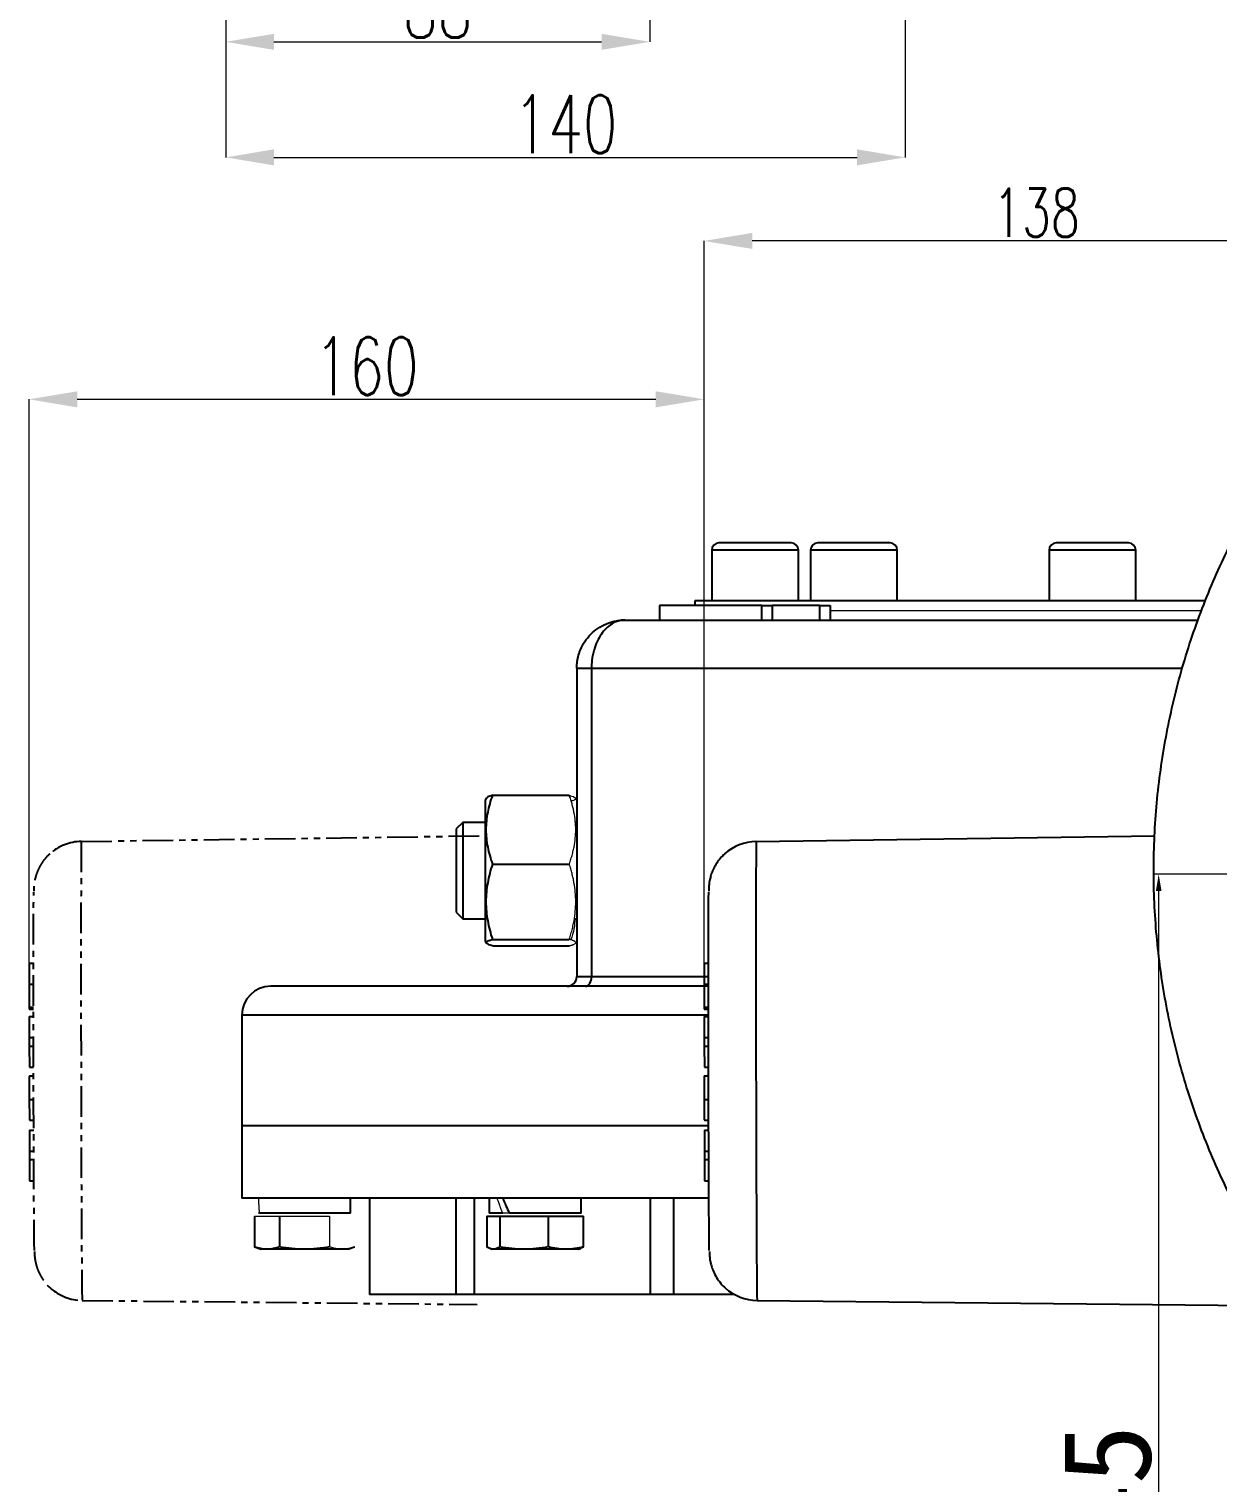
# Model space of a CAD drawing. Header units: millimetres. Extents: x 2104 to 4053, y 855 to 2233.
# Drawn here: x 2561.6 to 2808.3, y 1103.3 to 1405.1 of the extents above; entities that cross this region are included whole.
import ezdxf

# ---------------------------------------------------------------- set-up
doc = ezdxf.new("R2010")
doc.units = ezdxf.units.MM
doc.linetypes.add('PHANTOM', pattern=[12.7, 6.35, -1.27, 1.27, -1.27, 1.27, -1.27])
doc.layers.add('AM_5', color=3, linetype='Continuous', lineweight=25)
doc.layers.add('标注', color=3, linetype='Continuous', lineweight=13)
doc.styles.add('SLDTEXTSTYLE1', font='txt.shx', dxfattribs={"width": 0.7, "bigfont": 'gbcbig.shx'})
doc.styles.get("Standard").update_dxf_attribs({"font": 'arial.ttf'})
doc.dimstyles.new('AM_ISO', dxfattribs={"dimtxt": 3.5, "dimasz": 3.5, "dimexe": 1, "dimexo": 1, "dimgap": 1.5, "dimtad": 1, "dimdsep": 46, "dimtxsty": 'Standard', "dimcen": 0, "dimclrd": 256, "dimclre": 256, "dimclrt": 2, "dimadec": 0, "dimazin": 2, "dimtp": 0.1, "dimtm": 0.1, "dimtfac": 0.71, "dimtdec": 3, "dimtmove": 0, "dimatfit": 3, "dimfxl": 0, "dimlwd": -1, "dimlwe": -1, "dimarcsym": 0})
doc.dimstyles.new('SLDDIMSTYLE12$0', dxfattribs={"dimtxt": 12, "dimasz": 10, "dimexe": 0, "dimexo": 0.0625, "dimgap": 0.875, "dimtad": 1, "dimdec": 1, "dimlfac": 1.8, "dimrnd": 1e-09, "dimzin": 12, "dimdsep": 46, "dimtxsty": 'SLDTEXTSTYLE1', "dimcen": 0.09, "dimdle": 8.16, "dimclrd": 3, "dimclre": 3, "dimadec": 0, "dimazin": 3, "dimtfac": 1, "dimtdec": 1, "dimtofl": 0, "dimtmove": 0, "dimatfit": 3, "dimfxl": 0, "dimfrac": 2, "dimtolj": 1, "dimlwd": 5, "dimlwe": 5, "dimarcsym": 0})

# ---------------------------------------------------------------- blocks, each defined once
blk = doc.blocks.new('*D71')
at = {"layer": 'Defpoints', "color": 0, "transparency": 16777216}
for p in [(2701.64, 1361.13), (2839.62, 1257.27), (2701.64, 1211.25)]:
    blk.add_point(p, dxfattribs=at)
at = {"layer": '标注', "color": 3, "linetype": 'Continuous', "lineweight": 5, "transparency": 16777216}
for p, q in [((2701.64, 1211.31), (2701.64, 1361.13)), ((2829.62, 1361.13), (2711.64, 1361.13))]:
    blk.add_line(p, q, dxfattribs=at)
at = {"layer": '标注', "color": 3, "lineweight": 5, "transparency": 16777216}
blk.add_line((2839.62, 1257.33), (2839.62, 1361.13), dxfattribs=at)
at = {"layer": '标注', "color": 3, "transparency": 16777216}
for points in [[(2711.64, 1362.8), (2711.64, 1359.47), (2701.64, 1361.13)], [(2829.62, 1362.8), (2829.62, 1359.47), (2839.62, 1361.13)]]:
    blk.add_solid(points, dxfattribs=at)
at = {"layer": '标注', "color": 0, "transparency": 16777216, "insert": (2770.63, 1367.01), "char_height": 10, "attachment_point": 5, "style": 'SLDTEXTSTYLE1'}
blk.add_mtext('\\A1;138', dxfattribs=at)
blk = doc.blocks.new('*D54')
at = {"layer": 'Defpoints', "color": 0, "transparency": 16777216}
for p in [(2945.26, 1229.7), (2795.99, 990.36), (2946.01, 990.36)]:
    blk.add_point(p, dxfattribs=at)
at = {"layer": '标注', "linetype": 'ByBlock', "transparency": 16777216}
for p, q in [((2944.26, 1229.7), (2794.99, 1229.7)), ((2795.99, 1226.2), (2795.99, 993.86)), ((2945.01, 990.36), (2794.99, 990.36))]:
    blk.add_line(p, q, dxfattribs=at)
at = {"layer": '标注', "transparency": 16777216}
for points in [[(2795.41, 1226.2), (2796.58, 1226.2), (2795.99, 1229.7)], [(2795.41, 993.86), (2796.58, 993.86), (2795.99, 990.36)]]:
    blk.add_solid(points, dxfattribs=at)
at = {"layer": '标注', "color": 2, "transparency": 16777216, "insert": (2785.35, 1096.81), "char_height": 8, "attachment_point": 5, "rotation": 90}
blk.add_mtext('\\A1;{\\fSimSun|b0|i0|c134|p2;\\H2.28571x;245}', dxfattribs=at)
blk = doc.blocks.new('*D69')
at = {"layer": 'AM_5', "color": 3, "lineweight": 5, "transparency": 16777216}
blk.add_line((2561.57, 1211.31), (2561.57, 1328.26), dxfattribs=at)
at = {"layer": 'AM_5', "color": 3, "linetype": 'Continuous', "lineweight": 5, "transparency": 16777216}
for p, q in [((2571.57, 1328.26), (2691.64, 1328.26)), ((2701.64, 1211.55), (2701.64, 1328.26))]:
    blk.add_line(p, q, dxfattribs=at)
at = {"layer": 'AM_5', "color": 3, "transparency": 16777216}
for points in [[(2571.57, 1329.93), (2571.57, 1326.59), (2561.57, 1328.26)], [(2691.64, 1329.93), (2691.64, 1326.59), (2701.64, 1328.26)]]:
    blk.add_solid(points, dxfattribs=at)
at = {"layer": 'Defpoints', "color": 0, "transparency": 16777216}
for p in [(2701.64, 1328.26), (2561.57, 1211.25), (2701.64, 1211.49)]:
    blk.add_point(p, dxfattribs=at)
at = {"layer": 'AM_5', "color": 0, "transparency": 16777216, "insert": (2631.61, 1335.13), "char_height": 12, "attachment_point": 5, "style": 'SLDTEXTSTYLE1'}
blk.add_mtext('\\A1;160', dxfattribs=at)
blk = doc.blocks.new('*D66')
at = {"layer": 'AM_5', "color": 3, "lineweight": 5, "transparency": 16777216}
blk.add_line((2602.39, 1454.05), (2602.39, 1402.46), dxfattribs=at)
at = {"layer": 'AM_5', "color": 3, "linetype": 'Continuous', "lineweight": 5, "transparency": 16777216}
for p, q in [((2690.39, 1414.4), (2690.39, 1402.46)), ((2612.39, 1402.46), (2680.39, 1402.46))]:
    blk.add_line(p, q, dxfattribs=at)
at = {"layer": 'AM_5', "color": 3, "transparency": 16777216}
for points in [[(2612.39, 1404.12), (2612.39, 1400.79), (2602.39, 1402.46)], [(2680.39, 1404.12), (2680.39, 1400.79), (2690.39, 1402.46)]]:
    blk.add_solid(points, dxfattribs=at)
at = {"layer": 'Defpoints', "color": 0, "transparency": 16777216}
for p in [(2602.39, 1454.12), (2690.39, 1414.46), (2690.39, 1402.46)]:
    blk.add_point(p, dxfattribs=at)
at = {"layer": 'AM_5', "color": 0, "transparency": 16777216, "insert": (2646.39, 1409.33), "char_height": 12, "attachment_point": 5, "style": 'SLDTEXTSTYLE1'}
blk.add_mtext('\\A1;88', dxfattribs=at)
blk = doc.blocks.new('*D67')
at = {"layer": 'AM_5', "color": 3, "linetype": 'Continuous', "lineweight": 5, "transparency": 16777216}
for p, q in [((2743.39, 1514.47), (2743.39, 1378.48)), ((2612.39, 1378.48), (2733.39, 1378.48))]:
    blk.add_line(p, q, dxfattribs=at)
at = {"layer": 'AM_5', "color": 3, "lineweight": 5, "transparency": 16777216}
blk.add_line((2602.39, 1454.05), (2602.39, 1378.48), dxfattribs=at)
at = {"layer": 'AM_5', "color": 3, "transparency": 16777216}
for points in [[(2612.39, 1380.15), (2612.39, 1376.82), (2602.39, 1378.48)], [(2733.39, 1380.15), (2733.39, 1376.82), (2743.39, 1378.48)]]:
    blk.add_solid(points, dxfattribs=at)
at = {"layer": 'Defpoints', "color": 0, "transparency": 16777216}
for p in [(2743.39, 1514.53), (2602.39, 1454.12), (2743.39, 1378.48)]:
    blk.add_point(p, dxfattribs=at)
at = {"layer": 'AM_5', "color": 0, "transparency": 16777216, "insert": (2672.89, 1385.36), "char_height": 12, "attachment_point": 5, "style": 'SLDTEXTSTYLE1'}
blk.add_mtext('\\A1;140', dxfattribs=at)

msp = doc.modelspace()

# ---------------------------------------------------------------- linework, layer by layer
at = {"color": 7, "linetype": 'Continuous', "lineweight": 25}
for p, q in [((2703.236, 1296.945), (2703.236, 1286.445)), ((2721.236, 1296.945), (2703.236, 1296.945)), ((2721.236, 1286.445), (2721.236, 1296.945)), ((2723.739, 1296.945), (2723.739, 1286.445)), ((2741.739, 1296.945), (2723.739, 1296.945)), ((2741.739, 1286.445), (2741.739, 1296.945)), ((2773.236, 1296.945), (2773.236, 1286.445)), ((2791.236, 1296.945), (2773.236, 1296.945)), ((2791.236, 1286.445), (2791.236, 1296.945)), ((2699.736, 1286.445), (2699.736, 1285.445)), ((2805.662, 1286.445), (2699.736, 1286.445)), ((2713.647, 1285.445), (2692.434, 1285.445)), ((2692.434, 1285.445), (2692.434, 1282.445)), ((2713.647, 1282.445), (2713.647, 1285.445)), ((2713.647, 1285.445), (2715.768, 1285.445)), ((2715.768, 1285.445), (2715.768, 1282.445)), ((2715.854, 1285.445), (2715.768, 1285.445)), ((2715.854, 1282.445), (2715.854, 1285.445)), ((2725.668, 1285.445), (2715.854, 1285.445)), ((2725.668, 1285.445), (2727.789, 1285.445)), ((2725.668, 1282.445), (2725.668, 1285.445)), ((2727.789, 1285.445), (2727.789, 1282.445)), ((2675.236, 1272.445), (2675.236, 1208.445)), ((2675.236, 1272.445), (2678.286, 1272.445)), ((2678.286, 1272.445), (2678.286, 1208.445)), ((2678.286, 1272.445), (2800.881, 1272.445)), ((2656.504, 1245.533), (2656.236, 1245.07)), ((2656.236, 1245.07), (2656.236, 1215.82)), ((2657.792, 1246.073), (2673.68, 1246.073)), ((2651.589, 1240.445), (2650.236, 1239.092)), ((2656.236, 1240.445), (2651.589, 1240.445)), ((2651.589, 1240.445), (2651.589, 1220.445)), ((2675.236, 1240.445), (2674.869, 1240.445)), ((2650.236, 1239.092), (2650.236, 1230.445)), ((2712.491, 1236.494), (2795.163, 1237.646)), ((2657.792, 1231.793), (2673.68, 1231.793)), ((2650.236, 1230.445), (2650.236, 1221.798)), ((2650.236, 1221.798), (2651.589, 1220.445)), ((2651.589, 1220.445), (2656.236, 1220.445)), ((2674.697, 1220.445), (2675.236, 1220.445)), ((2657.792, 1216.164), (2673.68, 1216.164)), ((2656.236, 1215.82), (2656.504, 1215.356)), ((2657.792, 1214.816), (2673.68, 1214.816)), ((2701.64, 1211.248), (2702.562, 1211.25)), ((2701.64, 1211.248), (2701.648, 1206.862)), ((2675.236, 1208.445), (2678.286, 1208.445)), ((2678.286, 1208.445), (2702.561, 1208.445)), ((2701.648, 1206.862), (2702.561, 1206.864)), ((2701.665, 1202.125), (2702.562, 1202.127)), ((2701.686, 1202.125), (2701.688, 1201.688)), ((2701.688, 1201.688), (2702.562, 1201.689)), ((2605.736, 1200.445), (2605.736, 1177.445)), ((2702.563, 1200.445), (2605.736, 1200.445)), ((2701.691, 1200.16), (2701.667, 1195.774)), ((2701.691, 1200.16), (2702.563, 1200.162)), ((2701.667, 1195.774), (2702.567, 1195.776)), ((2701.667, 1195.774), (2701.67, 1194.02)), ((2701.67, 1194.02), (2702.569, 1194.022)), ((2701.67, 1194.02), (2701.709, 1189.634)), ((2701.709, 1189.634), (2702.576, 1189.636)), ((2701.697, 1187.845), (2702.579, 1187.846)), ((2701.689, 1182.932), (2702.589, 1182.934)), ((2605.736, 1177.445), (2605.736, 1162.445)), ((2702.602, 1177.445), (2605.736, 1177.445)), ((2701.707, 1178.635), (2702.599, 1178.637)), ((2701.712, 1178.635), (2701.728, 1178.635)), ((2701.731, 1176.581), (2701.707, 1172.196)), ((2701.731, 1176.581), (2702.605, 1176.583)), ((2701.707, 1172.196), (2702.618, 1172.197)), ((2701.707, 1172.196), (2701.71, 1170.441)), ((2701.71, 1170.441), (2702.624, 1170.443)), ((2701.71, 1170.441), (2701.749, 1166.055)), ((2701.749, 1166.055), (2702.641, 1166.057)), ((2702.657, 1162.445), (2605.736, 1162.445)), ((2628.286, 1159.345), (2628.286, 1162.445)), ((2632.236, 1162.445), (2632.236, 1142.445)), ((2650.235, 1142.445), (2650.235, 1162.445)), ((2654.023, 1142.445), (2654.023, 1162.445)), ((2657.074, 1162.445), (2657.074, 1159.345)), ((2676.174, 1159.345), (2676.174, 1162.445)), ((2690.494, 1162.445), (2690.494, 1142.445)), ((2695.335, 1162.445), (2695.335, 1142.445)), ((2609.355, 1159.345), (2609.186, 1159.345)), ((2628.286, 1159.345), (2609.355, 1159.345)), ((2659.871, 1159.345), (2657.074, 1159.345)), ((2676.174, 1159.345), (2661.256, 1159.345)), ((2608.344, 1158.745), (2608.344, 1152.351)), ((2613.54, 1158.745), (2613.54, 1152.351)), ((2656.586, 1158.745), (2659.276, 1158.745)), ((2656.586, 1158.745), (2656.586, 1152.351)), ((2659.276, 1158.745), (2669.314, 1158.745)), ((2659.276, 1158.745), (2659.276, 1152.351)), ((2669.314, 1158.745), (2676.662, 1158.745)), ((2669.314, 1158.745), (2669.314, 1152.351)), ((2676.662, 1152.351), (2676.662, 1158.745)), ((2608.344, 1152.351), (2609.736, 1151.845)), ((2610.942, 1151.845), (2609.736, 1151.845)), ((2618.736, 1151.845), (2610.942, 1151.845)), ((2626.53, 1151.845), (2618.736, 1151.845)), ((2627.736, 1151.845), (2626.53, 1151.845)), ((2627.736, 1151.845), (2629.128, 1152.351)), ((2657.305, 1151.961), (2657.624, 1151.845)), ((2657.931, 1151.845), (2657.624, 1151.845)), ((2664.295, 1151.845), (2657.931, 1151.845)), ((2672.988, 1151.845), (2664.295, 1151.845)), ((2675.624, 1151.845), (2672.988, 1151.845)), ((2675.624, 1151.845), (2675.98, 1151.974)), ((2675.942, 1152.08), (2676.662, 1152.351)), ((2650.235, 1142.445), (2632.236, 1142.445)), ((2654.023, 1142.445), (2650.235, 1142.445)), ((2690.494, 1142.445), (2654.023, 1142.445)), ((2695.335, 1142.445), (2690.494, 1142.445)), ((2707.989, 1142.445), (2695.335, 1142.445)), ((2712.655, 1141.234), (2823.297, 1140.072))]:
    msp.add_line(p, q, dxfattribs=at)
at = {"color": 144, "linetype": 'Continuous', "lineweight": 18}
for p, q in [((2727.789, 1284.445), (2804.884, 1284.445)), ((2661.256, 1159.345), (2659.871, 1159.345)), ((2608.344, 1158.745), (2613.54, 1158.745)), ((2613.54, 1158.745), (2623.932, 1158.745)), ((2623.932, 1158.745), (2623.932, 1152.351))]:
    msp.add_line(p, q, dxfattribs=at)
at = {"color": 7, "linetype": 'PHANTOM', "lineweight": 25}
for p, q in [((2572.426, 1236.494), (2655.097, 1237.646)), ((2561.575, 1211.248), (2562.496, 1211.25)), ((2561.575, 1211.248), (2561.582, 1206.862)), ((2561.582, 1206.862), (2562.495, 1206.864)), ((2561.599, 1202.125), (2562.496, 1202.127)), ((2561.62, 1202.125), (2561.623, 1201.688)), ((2561.623, 1201.688), (2562.496, 1201.689)), ((2561.625, 1200.16), (2561.601, 1195.774)), ((2561.625, 1200.16), (2562.497, 1200.162)), ((2561.601, 1195.774), (2562.502, 1195.776)), ((2561.601, 1195.774), (2561.604, 1194.02)), ((2561.604, 1194.02), (2562.504, 1194.022)), ((2561.604, 1194.02), (2561.643, 1189.634)), ((2561.643, 1189.634), (2562.51, 1189.636)), ((2561.632, 1187.845), (2562.513, 1187.846)), ((2561.623, 1182.932), (2562.523, 1182.934)), ((2561.642, 1178.635), (2562.533, 1178.637)), ((2561.646, 1178.635), (2561.663, 1178.635)), ((2561.666, 1176.581), (2561.641, 1172.196)), ((2561.666, 1176.581), (2562.539, 1176.583)), ((2561.641, 1172.196), (2562.552, 1172.197)), ((2561.641, 1172.196), (2561.644, 1170.441)), ((2561.644, 1170.441), (2562.558, 1170.443)), ((2561.644, 1170.441), (2561.684, 1166.055)), ((2561.684, 1166.055), (2562.575, 1166.057)), ((2572.589, 1141.234), (2654.597, 1140.373))]:
    msp.add_line(p, q, dxfattribs=at)
at = {"color": 7, "linetype": 'PHANTOM', "lineweight": 25, "flags": 128}
for points in [[(2572.426, 1236.494), (2572.413, 1236.312), (2572.401, 1235.77), (2572.39, 1234.871), (2572.379, 1233.621), (2572.37, 1232.031), (2572.362, 1230.112), (2572.355, 1227.88), (2572.349, 1225.35), (2572.344, 1222.543), (2572.34, 1219.48), (2572.338, 1216.183), (2572.337, 1212.679), (2572.337, 1208.993), (2572.339, 1205.154), (2572.342, 1201.191), (2572.346, 1197.134), (2572.351, 1193.015), (2572.358, 1188.864), (2572.365, 1184.712), (2572.374, 1180.593), (2572.384, 1176.536), (2572.395, 1172.573), (2572.406, 1168.734), (2572.419, 1165.049), (2572.432, 1161.544), (2572.445, 1158.248), (2572.46, 1155.184), (2572.474, 1152.377), (2572.489, 1149.847), (2572.504, 1147.615), (2572.518, 1145.696), (2572.533, 1144.106), (2572.548, 1142.857), (2572.562, 1141.957), (2572.576, 1141.415), (2572.589, 1141.234)], [(2562.677, 1151.587), (2562.67, 1151.939), (2562.657, 1152.836), (2562.644, 1154.08), (2562.631, 1155.659), (2562.618, 1157.558), (2562.605, 1159.758), (2562.592, 1162.238), (2562.579, 1164.974), (2562.567, 1167.94), (2562.556, 1171.108), (2562.545, 1174.446), (2562.535, 1177.923), (2562.526, 1181.505), (2562.518, 1185.158), (2562.511, 1188.847), (2562.506, 1192.535), (2562.501, 1196.188), (2562.498, 1199.77), (2562.496, 1203.247), (2562.495, 1206.586), (2562.495, 1209.753), (2562.497, 1212.719), (2562.5, 1215.456), (2562.505, 1217.936), (2562.51, 1220.135), (2562.517, 1222.034), (2562.525, 1223.613), (2562.534, 1224.857), (2562.543, 1225.754), (2562.547, 1225.973)]]:
    msp.add_lwpolyline(points, dxfattribs=at)
at = {"color": 7, "linetype": 'Continuous', "lineweight": 25, "flags": 128}
for points in [[(2712.491, 1236.494), (2712.479, 1236.312), (2712.467, 1235.77), (2712.455, 1234.871), (2712.445, 1233.621), (2712.436, 1232.031), (2712.427, 1230.112), (2712.42, 1227.88), (2712.414, 1225.35), (2712.409, 1222.543), (2712.406, 1219.48), (2712.404, 1216.183), (2712.403, 1212.679), (2712.403, 1208.993), (2712.405, 1205.154), (2712.407, 1201.191), (2712.412, 1197.134), (2712.417, 1193.015), (2712.423, 1188.864), (2712.431, 1184.712), (2712.44, 1180.593), (2712.45, 1176.536), (2712.461, 1172.573), (2712.472, 1168.734), (2712.484, 1165.049), (2712.498, 1161.544), (2712.511, 1158.248), (2712.525, 1155.184), (2712.54, 1152.377), (2712.554, 1149.847), (2712.569, 1147.615), (2712.584, 1145.696), (2712.599, 1144.106), (2712.614, 1142.857), (2712.628, 1141.957), (2712.642, 1141.415), (2712.655, 1141.234)], [(2702.743, 1151.587), (2702.736, 1151.939), (2702.723, 1152.836), (2702.71, 1154.08), (2702.697, 1155.659), (2702.684, 1157.558), (2702.67, 1159.758), (2702.658, 1162.238), (2702.645, 1164.974), (2702.633, 1167.94), (2702.622, 1171.108), (2702.611, 1174.446), (2702.601, 1177.923), (2702.592, 1181.505), (2702.584, 1185.158), (2702.577, 1188.847), (2702.571, 1192.535), (2702.567, 1196.188), (2702.563, 1199.77), (2702.561, 1203.247), (2702.561, 1206.586), (2702.561, 1209.753), (2702.563, 1212.719), (2702.566, 1215.456), (2702.57, 1217.936), (2702.576, 1220.135), (2702.583, 1222.034), (2702.59, 1223.613), (2702.599, 1224.857), (2702.609, 1225.754), (2702.612, 1225.973)], [(2677.049, 1206.445), (2677.29, 1206.483), (2677.522, 1206.597), (2677.736, 1206.782), (2677.924, 1207.03), (2678.078, 1207.334), (2678.192, 1207.679), (2678.262, 1208.054), (2678.286, 1208.445)]]:
    msp.add_lwpolyline(points, dxfattribs=at)
at = {"color": 7, "linetype": 'Continuous', "lineweight": 25}
for centre, radius, start, end in [((2704.736, 1296.945), 1.5, 90, 180), ((2719.736, 1296.945), 1.5, 0, 90), ((2725.239, 1296.945), 1.5, 90, 180), ((2740.239, 1296.945), 1.5, 0, 90), ((2774.736, 1296.945), 1.5, 90, 180), ((2789.736, 1296.945), 1.5, 0, 90), ((2712.631, 1226.495), 10, 90.79852, 132.25473), ((2673.236, 1208.445), 2, 270, 0), ((2611.736, 1200.445), 6, 90, 180), ((2712.76, 1151.233), 10, 227.81934, 269.39847)]:
    msp.add_arc(centre, radius, start, end, dxfattribs=at)
at = {"color": 7, "linetype": 'PHANTOM', "lineweight": 25}
for centre, start, end in [((2572.565, 1226.495), 90.79852, 132.25473), ((2572.694, 1151.233), 227.81934, 269.39847)]:
    msp.add_arc(centre, 10, start, end, dxfattribs=at)
at = {"color": 7, "linetype": 'Continuous', "lineweight": 25}
msp.add_ellipse((2666.624, 1162.445), major_axis=(-7.747, 16.327), ratio=0.3419987, start_param=1.409921, end_param=1.598448, dxfattribs=at)
for points, knots in [([(3098.139, 1227.063), (3098.158, 1228.314), (3098.212, 1231.872), (3098.055, 1237.736), (3097.571, 1244.642), (3096.768, 1251.517), (3095.653, 1258.35), (3094.227, 1265.124), (3092.494, 1271.826), (3090.456, 1278.442), (3088.119, 1284.958), (3085.487, 1291.36), (3082.565, 1297.636), (3079.36, 1303.772), (3075.878, 1309.755), (3072.127, 1315.574), (3068.114, 1321.214), (3063.849, 1326.666), (3059.338, 1331.918), (3054.593, 1336.958), (3049.623, 1341.777), (3044.438, 1346.364), (3039.049, 1350.709), (3033.467, 1354.804), (3027.705, 1358.64), (3021.773, 1362.208), (3015.685, 1365.503), (3009.452, 1368.516), (3003.089, 1371.242), (2996.608, 1373.674), (2990.023, 1375.809), (2983.347, 1377.64), (2976.594, 1379.165), (2969.779, 1380.38), (2962.916, 1381.283), (2956.018, 1381.872), (2949.101, 1382.145), (2942.179, 1382.103), (2935.265, 1381.744), (2928.376, 1381.071), (2921.524, 1380.083), (2914.724, 1378.785), (2907.991, 1377.177), (2901.338, 1375.263), (2894.779, 1373.048), (2888.329, 1370.536), (2881.999, 1367.733), (2875.804, 1364.643), (2869.757, 1361.274), (2863.87, 1357.632), (2858.155, 1353.726), (2852.624, 1349.563), (2847.289, 1345.151), (2842.16, 1340.501), (2837.25, 1335.622), (2832.567, 1330.524), (2828.121, 1325.217), (2823.923, 1319.713), (2819.98, 1314.023), (2816.3, 1308.159), (2812.893, 1302.134), (2809.763, 1295.959), (2806.919, 1289.648), (2804.365, 1283.213), (2802.108, 1276.669), (2800.152, 1270.028), (2798.501, 1263.306), (2797.159, 1256.514), (2796.127, 1249.669), (2795.41, 1242.784), (2795.007, 1235.873), (2794.92, 1228.951), (2795.149, 1222.032), (2795.693, 1215.131), (2796.552, 1208.262), (2797.723, 1201.439), (2799.205, 1194.677), (2800.993, 1187.989), (2803.085, 1181.39), (2805.476, 1174.894), (2808.161, 1168.513), (2811.134, 1162.261), (2814.389, 1156.152), (2817.92, 1150.198), (2821.718, 1144.41), (2825.777, 1138.803), (2830.088, 1133.386), (2834.641, 1128.172), (2839.428, 1123.17), (2844.437, 1118.393), (2849.66, 1113.849), (2855.084, 1109.548), (2860.699, 1105.499), (2866.493, 1101.711), (2872.454, 1098.191), (2878.569, 1094.946), (2884.826, 1091.984), (2891.212, 1089.311), (2897.712, 1086.932), (2904.315, 1084.852), (2911.006, 1083.075), (2917.771, 1081.606), (2924.596, 1080.447), (2931.466, 1079.601), (2938.368, 1079.068), (2945.287, 1078.852), (2952.209, 1078.951), (2959.119, 1079.367), (2966.003, 1080.097), (2972.847, 1081.14), (2979.635, 1082.495), (2986.355, 1084.158), (2992.992, 1086.126), (2999.532, 1088.395), (3005.962, 1090.96), (3012.268, 1093.815), (3018.438, 1096.956), (3024.457, 1100.374), (3030.314, 1104.064), (3035.997, 1108.018), (3041.494, 1112.226), (3046.792, 1116.681), (3051.882, 1121.373), (3056.753, 1126.292), (3061.394, 1131.429), (3065.795, 1136.772), (3069.948, 1142.31), (3073.845, 1148.032), (3077.476, 1153.926), (3080.834, 1159.98), (3083.912, 1166.18), (3086.705, 1172.515), (3089.205, 1178.97), (3091.409, 1185.532), (3093.31, 1192.189), (3094.906, 1198.925), (3096.192, 1205.727), (3097.168, 1212.58), (3097.816, 1219.351), (3098.067, 1224.185), (3098.13, 1226.717), (3098.139, 1227.063)], [0, 0, 0, 0, 0.00394, 0.0112049, 0.0184702, 0.0257355, 0.0330008, 0.0402662, 0.0475315, 0.0547968, 0.0620622, 0.0693275, 0.0765928, 0.0838581, 0.0911235, 0.0983888, 0.1056541, 0.1129194, 0.1201848, 0.1274501, 0.1347154, 0.1419807, 0.1492461, 0.1565114, 0.1637767, 0.171042, 0.1783074, 0.1855727, 0.192838, 0.2001033, 0.2073687, 0.214634, 0.2218993, 0.2291646, 0.2364299, 0.2436953, 0.2509606, 0.2582259, 0.2654913, 0.2727566, 0.2800219, 0.2872872, 0.2945526, 0.3018179, 0.3090832, 0.3163485, 0.3236139, 0.3308792, 0.3381445, 0.3454098, 0.3526752, 0.3599405, 0.3672058, 0.3744712, 0.3817365, 0.3890018, 0.3962671, 0.4035325, 0.4107978, 0.4180631, 0.4253284, 0.4325938, 0.4398591, 0.4471244, 0.4543898, 0.4616551, 0.4689204, 0.4761857, 0.4834511, 0.4907164, 0.4979817, 0.5052471, 0.5125124, 0.5197777, 0.527043, 0.5343084, 0.5415737, 0.548839, 0.5561043, 0.5633697, 0.570635, 0.5779003, 0.5851657, 0.592431, 0.5996963, 0.6069616, 0.614227, 0.6214923, 0.6287576, 0.6360229, 0.6432883, 0.6505536, 0.6578189, 0.6650842, 0.6723496, 0.6796149, 0.6868802, 0.6941455, 0.7014109, 0.7086762, 0.7159415, 0.7232068, 0.7304721, 0.7377375, 0.7450028, 0.7522681, 0.7595334, 0.7667988, 0.7740641, 0.7813294, 0.7885948, 0.7958601, 0.8031254, 0.8103907, 0.8176561, 0.8249214, 0.8321867, 0.839452, 0.8467174, 0.8539827, 0.861248, 0.8685133, 0.8757787, 0.883044, 0.8903093, 0.8975747, 0.90484, 0.9121053, 0.9193706, 0.926636, 0.9339013, 0.9411666, 0.948432, 0.9556973, 0.9629626, 0.9702279, 0.9774933, 0.9847586, 0.9920239, 0.9989071, 1, 1, 1, 1]), ([(2717.539, 1298.445), (2716.491, 1298.445), (2715.154, 1298.445), (2712.244, 1298.445), (2710.736, 1298.445), (2707.996, 1298.445), (2706.824, 1298.445), (2705.176, 1298.445), (2704.736, 1298.445), (2704.736, 1298.445)], [0, 0, 0, 0, 0.25, 0.25, 0.5, 0.5, 0.75, 0.75, 1, 1, 1, 1]), ([(2740.239, 1298.445), (2740.239, 1298.445), (2739.448, 1298.445), (2736.635, 1298.445), (2734.728, 1298.445), (2730.75, 1298.445), (2728.842, 1298.445), (2726.029, 1298.445), (2725.239, 1298.445), (2725.239, 1298.445)], [0, 0, 0, 0, 0.25, 0.25, 0.5, 0.5, 0.75, 0.75, 1, 1, 1, 1]), ([(2789.736, 1298.445), (2789.736, 1298.445), (2789.296, 1298.445), (2787.648, 1298.445), (2786.477, 1298.445), (2783.736, 1298.445), (2782.228, 1298.445), (2779.318, 1298.445), (2777.982, 1298.445), (2776.933, 1298.445)], [0, 0, 0, 0, 0.25, 0.25, 0.5, 0.5, 0.75, 0.75, 1, 1, 1, 1]), ([(2675.236, 1272.445), (2675.237, 1272.553), (2675.239, 1272.769), (2675.256, 1273.094), (2675.282, 1273.418), (2675.319, 1273.743), (2675.367, 1274.066), (2675.425, 1274.389), (2675.494, 1274.71), (2675.574, 1275.029), (2675.664, 1275.346), (2675.766, 1275.661), (2675.877, 1275.973), (2676.194, 1276.772), (2676.864, 1278.031), (2678.091, 1279.53), (2679.614, 1280.792), (2680.873, 1281.473), (2681.739, 1281.816), (2682.112, 1281.947), (2682.527, 1282.074), (2682.985, 1282.192), (2683.487, 1282.295), (2684.032, 1282.377), (2684.62, 1282.434), (2685.026, 1282.441), (2685.236, 1282.445)], [0, 0, 0, 0, 0.0206083, 0.0412614, 0.0619595, 0.0827029, 0.1034917, 0.124326, 0.1452063, 0.1661325, 0.187105, 0.2081239, 0.2291894, 0.2503017, 0.3721556, 0.4994404, 0.6179452, 0.7484084, 0.7711393, 0.7963612, 0.8240741, 0.8542778, 0.8869724, 0.9221577, 0.9598336, 1, 1, 1, 1]), ([(2685.236, 1282.445), (2685.164, 1282.444), (2685.021, 1282.442), (2684.81, 1282.427), (2684.606, 1282.404), (2684.408, 1282.374), (2684.218, 1282.337), (2684.034, 1282.294), (2683.857, 1282.245), (2683.687, 1282.192), (2683.524, 1282.135), (2683.369, 1282.075), (2683.22, 1282.012), (2683.078, 1281.947), (2682.943, 1281.881), (2682.815, 1281.814), (2682.693, 1281.747), (2682.177, 1281.445), (2681.339, 1280.793), (2680.279, 1279.531), (2679.423, 1278.031), (2678.929, 1276.703), (2678.675, 1275.753), (2678.555, 1275.213), (2678.457, 1274.666), (2678.38, 1274.114), (2678.326, 1273.559), (2678.292, 1273.002), (2678.288, 1272.63), (2678.286, 1272.445)], [0, 0, 0, 0, 0.0200745, 0.0395693, 0.0584844, 0.0768197, 0.0945753, 0.111751, 0.1283469, 0.1443629, 0.159799, 0.1746552, 0.1889314, 0.2026276, 0.2157438, 0.22828, 0.2402361, 0.2516122, 0.3818588, 0.5005814, 0.6277706, 0.7497203, 0.7858667, 0.8218805, 0.8577629, 0.893515, 0.9291378, 0.9646324, 1, 1, 1, 1]), ([(2685.236, 1282.445), (2688.665, 1282.445), (2695.566, 1282.445), (2706.73, 1282.445), (2718.512, 1282.445), (2730.879, 1282.445), (2743.709, 1282.445), (2756.852, 1282.445), (2770.177, 1282.445), (2783.553, 1282.445), (2794.889, 1282.445), (2801.721, 1282.445), (2804.139, 1282.445)], [0, 0, 0, 0, 0.08346199, 0.16795169, 0.25340003, 0.34022122, 0.42743539, 0.51496419, 0.60249002, 0.68970421, 0.77652836, 0.82428715, 0.82428715, 0.82428715, 0.82428715]), ([(2657.792, 1231.793), (2657.384, 1232.959), (2657.048, 1234.133), (2656.582, 1236.506), (2656.454, 1237.705), (2656.452, 1239.527), (2656.483, 1240.136), (2656.606, 1241.343), (2656.696, 1241.942), (2657.046, 1243.729), (2657.384, 1244.906), (2657.792, 1246.073)], [0, 0, 0, 0, 0.25, 0.25, 0.5, 0.5, 0.625, 0.625, 0.75, 0.75, 1, 1, 1, 1]), ([(2657.792, 1246.073), (2657.38, 1245.956), (2656.706, 1245.765), (2656.614, 1245.567), (2656.578, 1245.49)], [0, 0, 0, 0, 0.6109672, 1, 1, 1, 1]), ([(2657.792, 1216.164), (2657.384, 1217.44), (2657.048, 1218.726), (2656.582, 1221.323), (2656.454, 1222.635), (2656.452, 1224.628), (2656.483, 1225.296), (2656.606, 1226.616), (2656.696, 1227.272), (2657.046, 1229.227), (2657.384, 1230.516), (2657.792, 1231.793)], [0, 0, 0, 0, 0.25, 0.25, 0.5, 0.5, 0.625, 0.625, 0.75, 0.75, 1, 1, 1, 1]), ([(2705.921, 1233.878), (2705.784, 1233.761), (2705.305, 1233.356), (2704.639, 1232.541), (2703.942, 1231.499), (2703.43, 1230.463), (2703.074, 1229.494), (2702.856, 1228.656), (2702.737, 1227.99), (2702.68, 1227.52), (2702.652, 1227.2), (2702.637, 1226.952), (2702.627, 1226.721), (2702.62, 1226.483), (2702.616, 1226.27), (2702.614, 1226.149)], [0, 0, 0, 0, 0.0423496, 0.1477582, 0.2464023, 0.337503, 0.4196613, 0.489936, 0.5440222, 0.5861435, 0.6243131, 0.6713738, 0.7413235, 0.8536977, 1, 1, 1, 1]), ([(2657.792, 1214.816), (2657.384, 1214.926), (2657.048, 1215.037), (2656.582, 1215.261), (2656.454, 1215.374), (2656.452, 1215.546), (2656.483, 1215.604), (2656.606, 1215.718), (2656.696, 1215.774), (2657.046, 1215.943), (2657.384, 1216.054), (2657.792, 1216.164)], [0, 0, 0, 0, 0.25, 0.25, 0.5, 0.5, 0.625, 0.625, 0.75, 0.75, 1, 1, 1, 1]), ([(2702.561, 1206.445), (2687.634, 1206.445), (2673.831, 1206.445), (2629.7, 1206.445), (2611.736, 1206.445), (2611.736, 1206.445)], [0.3099015, 0.3099015, 0.3099015, 0.3099015, 0.5, 0.5, 1, 1, 1, 1]), ([(2701.648, 1206.862), (2701.649, 1206.343), (2701.651, 1205.306), (2701.654, 1204.037), (2701.657, 1203.101), (2701.66, 1202.522), (2701.663, 1202.174), (2701.664, 1202.142), (2701.665, 1202.125)], [0, 0, 0, 0, 0.2503765, 0.5004055, 0.6255352, 0.7503101, 0.8750239, 1, 1, 1, 1]), ([(2701.697, 1187.845), (2701.696, 1187.825), (2701.693, 1187.785), (2701.688, 1187.346), (2701.686, 1186.351), (2701.686, 1184.774), (2701.688, 1183.547), (2701.689, 1182.932)], [0, 0, 0, 0, 0.1872508, 0.3741637, 0.5604995, 0.7798604, 1, 1, 1, 1]), ([(2701.689, 1182.932), (2701.69, 1182.343), (2701.692, 1181.167), (2701.697, 1179.689), (2701.703, 1178.767), (2701.706, 1178.679), (2701.707, 1178.635)], [0, 0, 0, 0, 0.2808609, 0.5601449, 0.7799227, 1, 1, 1, 1]), ([(2610.942, 1151.845), (2610.505, 1151.845), (2610.07, 1151.892), (2609.204, 1152.067), (2608.773, 1152.195), (2608.344, 1152.351)], [0, 0, 0, 0, 0.5, 0.5, 1, 1, 1, 1]), ([(2613.54, 1152.351), (2613.11, 1152.195), (2612.68, 1152.067), (2611.814, 1151.892), (2611.379, 1151.845), (2610.942, 1151.845)], [0, 0, 0, 0, 0.5, 0.5, 1, 1, 1, 1]), ([(2618.736, 1151.845), (2617.862, 1151.845), (2616.992, 1151.892), (2615.261, 1152.067), (2614.399, 1152.195), (2613.54, 1152.351)], [0, 0, 0, 0, 0.5, 0.5, 1, 1, 1, 1]), ([(2623.932, 1152.351), (2623.073, 1152.195), (2622.211, 1152.067), (2620.48, 1151.892), (2619.61, 1151.845), (2618.736, 1151.845)], [0, 0, 0, 0, 0.5, 0.5, 1, 1, 1, 1]), ([(2657.931, 1151.845), (2657.705, 1151.845), (2657.479, 1151.892), (2657.031, 1152.067), (2656.808, 1152.195), (2656.586, 1152.351)], [0, 0, 0, 0, 0.5, 0.5, 1, 1, 1, 1]), ([(2659.276, 1152.351), (2659.053, 1152.195), (2658.83, 1152.067), (2658.382, 1151.892), (2658.157, 1151.845), (2657.931, 1151.845)], [0, 0, 0, 0, 0.5, 0.5, 1, 1, 1, 1]), ([(2664.295, 1151.845), (2663.45, 1151.845), (2662.61, 1151.892), (2660.938, 1152.067), (2660.105, 1152.195), (2659.276, 1152.351)], [0, 0, 0, 0, 0.5, 0.5, 1, 1, 1, 1]), ([(2669.314, 1152.351), (2668.484, 1152.195), (2667.652, 1152.067), (2665.979, 1151.892), (2665.139, 1151.845), (2664.295, 1151.845)], [0, 0, 0, 0, 0.5, 0.5, 1, 1, 1, 1]), ([(2672.988, 1151.845), (2672.37, 1151.845), (2671.755, 1151.892), (2670.531, 1152.067), (2669.921, 1152.195), (2669.314, 1152.351)], [0, 0, 0, 0, 0.5, 0.5, 1, 1, 1, 1]), ([(2676.662, 1152.351), (2676.055, 1152.195), (2675.446, 1152.067), (2674.221, 1151.892), (2673.606, 1151.845), (2672.988, 1151.845)], [0, 0, 0, 0, 0.5, 0.5, 1, 1, 1, 1]), ([(2702.747, 1151.376), (2702.749, 1151.261), (2702.753, 1151.069), (2702.765, 1150.802), (2702.784, 1150.474), (2702.834, 1149.978), (2702.928, 1149.356), (2703.114, 1148.537), (2703.466, 1147.471), (2704.042, 1146.254), (2704.877, 1145.043), (2705.559, 1144.226), (2706, 1143.877), (2706.055, 1143.834)], [0, 0, 0, 0, 0.1593887, 0.2649235, 0.3428064, 0.3912257, 0.4460762, 0.516511, 0.608694, 0.7323916, 0.8572347, 0.9822754, 1, 1, 1, 1])]:
    msp.add_open_spline(points, degree=3, knots=knots, dxfattribs=at)
for points in [[(2719.736, 1298.445), (2719.736, 1298.445), (2718.946, 1298.445), (2717.539, 1298.445)], [(2776.933, 1298.445), (2775.526, 1298.445), (2774.736, 1298.445), (2774.736, 1298.445)]]:
    msp.add_open_spline(points, degree=3, dxfattribs=at)
at = {"color": 144, "linetype": 'Continuous', "lineweight": 18}
for points, knots in [([(2673.68, 1231.793), (2673.74, 1231.969), (2673.86, 1232.317), (2674.026, 1232.837), (2674.179, 1233.349), (2674.319, 1233.854), (2674.446, 1234.352), (2674.56, 1234.842), (2674.754, 1235.772), (2674.958, 1237.138), (2675.05, 1238.944), (2674.956, 1240.746), (2674.733, 1242.229), (2674.477, 1243.404), (2674.251, 1244.275), (2673.988, 1245.169), (2673.784, 1245.769), (2673.68, 1246.073)], [0, 0, 0, 0, 0.037778, 0.0748665, 0.1112748, 0.1470131, 0.182092, 0.2165225, 0.2503166, 0.3773034, 0.5009438, 0.6239216, 0.7503053, 0.8097064, 0.871084, 0.9344973, 1, 1, 1, 1]), ([(2673.68, 1246.073), (2674.047, 1245.963), (2674.784, 1245.742), (2675.13, 1245.4), (2674.85, 1245.097), (2674.256, 1244.914), (2674.021, 1244.841)], [0, 0, 0, 0, 0.2727778, 0.547691, 0.8207776, 1, 1, 1, 1]), ([(2673.68, 1216.164), (2673.74, 1216.357), (2673.86, 1216.737), (2674.026, 1217.307), (2674.179, 1217.868), (2674.319, 1218.42), (2674.446, 1218.965), (2674.56, 1219.502), (2674.754, 1220.519), (2674.958, 1222.014), (2675.05, 1223.99), (2674.956, 1225.963), (2674.733, 1227.585), (2674.477, 1228.872), (2674.251, 1229.825), (2673.988, 1230.803), (2673.784, 1231.459), (2673.68, 1231.793)], [0, 0, 0, 0, 0.037778, 0.0748665, 0.1112748, 0.1470131, 0.182092, 0.2165225, 0.2503166, 0.3773034, 0.5009438, 0.6239216, 0.7503053, 0.8097064, 0.871084, 0.9344973, 1, 1, 1, 1]), ([(2674.869, 1220.445), (2674.827, 1219.74), (2674.737, 1218.25), (2674.269, 1216.809), (2674.021, 1216.048)], [0, 0, 0, 0, 0.4725793, 1, 1, 1, 1]), ([(2673.68, 1214.816), (2673.74, 1214.833), (2673.861, 1214.866), (2674.027, 1214.915), (2674.18, 1214.963), (2674.321, 1215.011), (2674.448, 1215.058), (2674.562, 1215.105), (2674.754, 1215.192), (2674.958, 1215.321), (2675.05, 1215.491), (2674.956, 1215.661), (2674.732, 1215.802), (2674.475, 1215.913), (2674.25, 1215.995), (2673.987, 1216.079), (2673.783, 1216.136), (2673.68, 1216.164)], [0, 0, 0, 0, 0.0378681, 0.0750437, 0.1115364, 0.1473563, 0.1825141, 0.217021, 0.2508889, 0.3771761, 0.50015, 0.6238917, 0.7510807, 0.8103045, 0.8714942, 0.9347083, 1, 1, 1, 1]), ([(2609.186, 1162.445), (2609.187, 1162.277), (2609.189, 1161.953), (2609.201, 1161.483), (2609.219, 1161.046), (2609.242, 1160.642), (2609.268, 1160.271), (2609.296, 1159.933), (2609.325, 1159.628), (2609.346, 1159.435), (2609.355, 1159.345)], [0, 0, 0, 0, 0.1620197, 0.3134623, 0.4543277, 0.5846161, 0.7043274, 0.8134617, 0.9120192, 1, 1, 1, 1]), ([(2659.871, 1159.345), (2659.803, 1159.512), (2659.672, 1159.837), (2659.489, 1160.307), (2659.323, 1160.744), (2659.174, 1161.148), (2659.041, 1161.519), (2658.923, 1161.857), (2658.819, 1162.162), (2658.755, 1162.354), (2658.725, 1162.445)], [0, 0, 0, 0, 0.1620197, 0.3134623, 0.4543277, 0.5846161, 0.7043274, 0.8134617, 0.9120192, 1, 1, 1, 1]), ([(2626.53, 1151.845), (2626.444, 1151.846), (2626.271, 1151.848), (2626.012, 1151.864), (2625.753, 1151.891), (2625.493, 1151.929), (2625.177, 1151.987), (2624.802, 1152.074), (2624.369, 1152.198), (2624.079, 1152.3), (2623.932, 1152.351)], [0, 0, 0, 0, 0.0994159, 0.1982438, 0.2971571, 0.3968095, 0.4978252, 0.6618406, 0.8286665, 1, 1, 1, 1]), ([(2629.128, 1152.351), (2629.04, 1152.32), (2628.864, 1152.257), (2628.601, 1152.174), (2628.342, 1152.099), (2628.085, 1152.033), (2627.769, 1151.964), (2627.395, 1151.9), (2626.962, 1151.853), (2626.674, 1151.848), (2626.53, 1151.845)], [0, 0, 0, 0, 0.1034251, 0.2050088, 0.3050798, 0.4040046, 0.502187, 0.6697435, 0.8346755, 1, 1, 1, 1])]:
    msp.add_open_spline(points, degree=3, knots=knots, dxfattribs=at)
at = {"color": 7, "linetype": 'PHANTOM', "lineweight": 25}
for points, knots in [([(2565.855, 1233.878), (2565.718, 1233.761), (2565.239, 1233.356), (2564.573, 1232.541), (2563.877, 1231.499), (2563.364, 1230.463), (2563.009, 1229.494), (2562.79, 1228.656), (2562.671, 1227.99), (2562.614, 1227.52), (2562.586, 1227.2), (2562.571, 1226.952), (2562.561, 1226.721), (2562.554, 1226.483), (2562.55, 1226.27), (2562.549, 1226.149)], [0, 0, 0, 0, 0.0423496, 0.1477582, 0.2464023, 0.337503, 0.4196613, 0.489936, 0.5440222, 0.5861435, 0.6243131, 0.6713738, 0.7413235, 0.8536977, 1, 1, 1, 1]), ([(2561.582, 1206.862), (2561.583, 1206.343), (2561.585, 1205.306), (2561.588, 1204.037), (2561.591, 1203.101), (2561.594, 1202.522), (2561.597, 1202.174), (2561.598, 1202.142), (2561.599, 1202.125)], [0, 0, 0, 0, 0.2503765, 0.5004055, 0.6255352, 0.7503101, 0.8750239, 1, 1, 1, 1]), ([(2561.632, 1187.845), (2561.63, 1187.825), (2561.627, 1187.785), (2561.623, 1187.346), (2561.62, 1186.351), (2561.62, 1184.774), (2561.622, 1183.547), (2561.623, 1182.932)], [0, 0, 0, 0, 0.1872508, 0.3741637, 0.5604995, 0.7798604, 1, 1, 1, 1]), ([(2561.623, 1182.932), (2561.624, 1182.343), (2561.626, 1181.167), (2561.631, 1179.689), (2561.637, 1178.767), (2561.64, 1178.679), (2561.642, 1178.635)], [0, 0, 0, 0, 0.2808609, 0.5601449, 0.7799227, 1, 1, 1, 1]), ([(2562.681, 1151.376), (2562.684, 1151.261), (2562.687, 1151.069), (2562.699, 1150.802), (2562.718, 1150.474), (2562.768, 1149.978), (2562.863, 1149.356), (2563.048, 1148.537), (2563.4, 1147.471), (2563.976, 1146.254), (2564.811, 1145.043), (2565.493, 1144.226), (2565.934, 1143.877), (2565.989, 1143.834)], [0, 0, 0, 0, 0.1593887, 0.2649235, 0.3428064, 0.3912257, 0.4460762, 0.516511, 0.608694, 0.7323916, 0.8572347, 0.9822754, 1, 1, 1, 1])]:
    msp.add_open_spline(points, degree=3, knots=knots, dxfattribs=at)

# ---------------------------------------------------------------- dimensions: what is measured, and where the dimension line sits
at = {"layer": 'AM_5'}
dim = msp.add_linear_dim(base=(2743.392, 1378.485), p1=(2602.392, 1454.117), p2=(2743.392, 1514.529), text='140', dimstyle='SLDDIMSTYLE12$0', override={"dimlfac": 1, "dimpost": ''}, dxfattribs=at)
dim.commit()
dim.dimension.update_dxf_attribs({"geometry": '*D67', "text_midpoint": (2672.892, 1385.36)})
dim = msp.add_linear_dim(base=(2690.392, 1402.458), p1=(2602.392, 1454.117), p2=(2690.392, 1414.458), dimstyle='SLDDIMSTYLE12$0', override={"dimlfac": 1, "dimpost": ''}, dxfattribs=at)
dim.commit()
dim.dimension.update_dxf_attribs({"geometry": '*D66', "text_midpoint": (2646.392, 1409.333)})
dim = msp.add_linear_dim(base=(2701.64, 1328.26), p1=(2561.575, 1211.248), p2=(2701.64, 1211.489), text='160', dimstyle='SLDDIMSTYLE12$0', override={"dimlfac": 1}, dxfattribs=at)
dim.commit()
dim.dimension.update_dxf_attribs({"geometry": '*D69', "text_midpoint": (2631.607, 1328.26), "dimtype": 160})
at = {"layer": '标注'}
dim = msp.add_linear_dim(base=(2701.64, 1361.133), p1=(2839.624, 1257.266), p2=(2701.64, 1211.248), text='138', dimstyle='SLDDIMSTYLE12$0', override={"dimtxt": 10, "dimtdec": 3, "dimtzin": 0}, dxfattribs=at)
dim.commit()
dim.dimension.update_dxf_attribs({"geometry": '*D71', "text_midpoint": (2770.632, 1361.133), "dimtype": 160})
dim = msp.add_linear_dim(base=(2795.994, 990.362), p1=(2945.26, 1229.699), p2=(2946.013, 990.362), angle=90, text='{\\fSimSun|b0|i0|c134|p2;\\H2.28571x;245}', dimstyle='AM_ISO', override={"dimtxt": 8, "dimtp": 0, "dimtm": 0, "dimtfac": 1, "dimtolj": 1, "dimtzin": 0}, dxfattribs=at)
dim.commit()
dim.dimension.update_dxf_attribs({"geometry": '*D54', "text_midpoint": (2795.994, 1096.808), "dimtype": 160})

doc.saveas('drawing.dxf')
